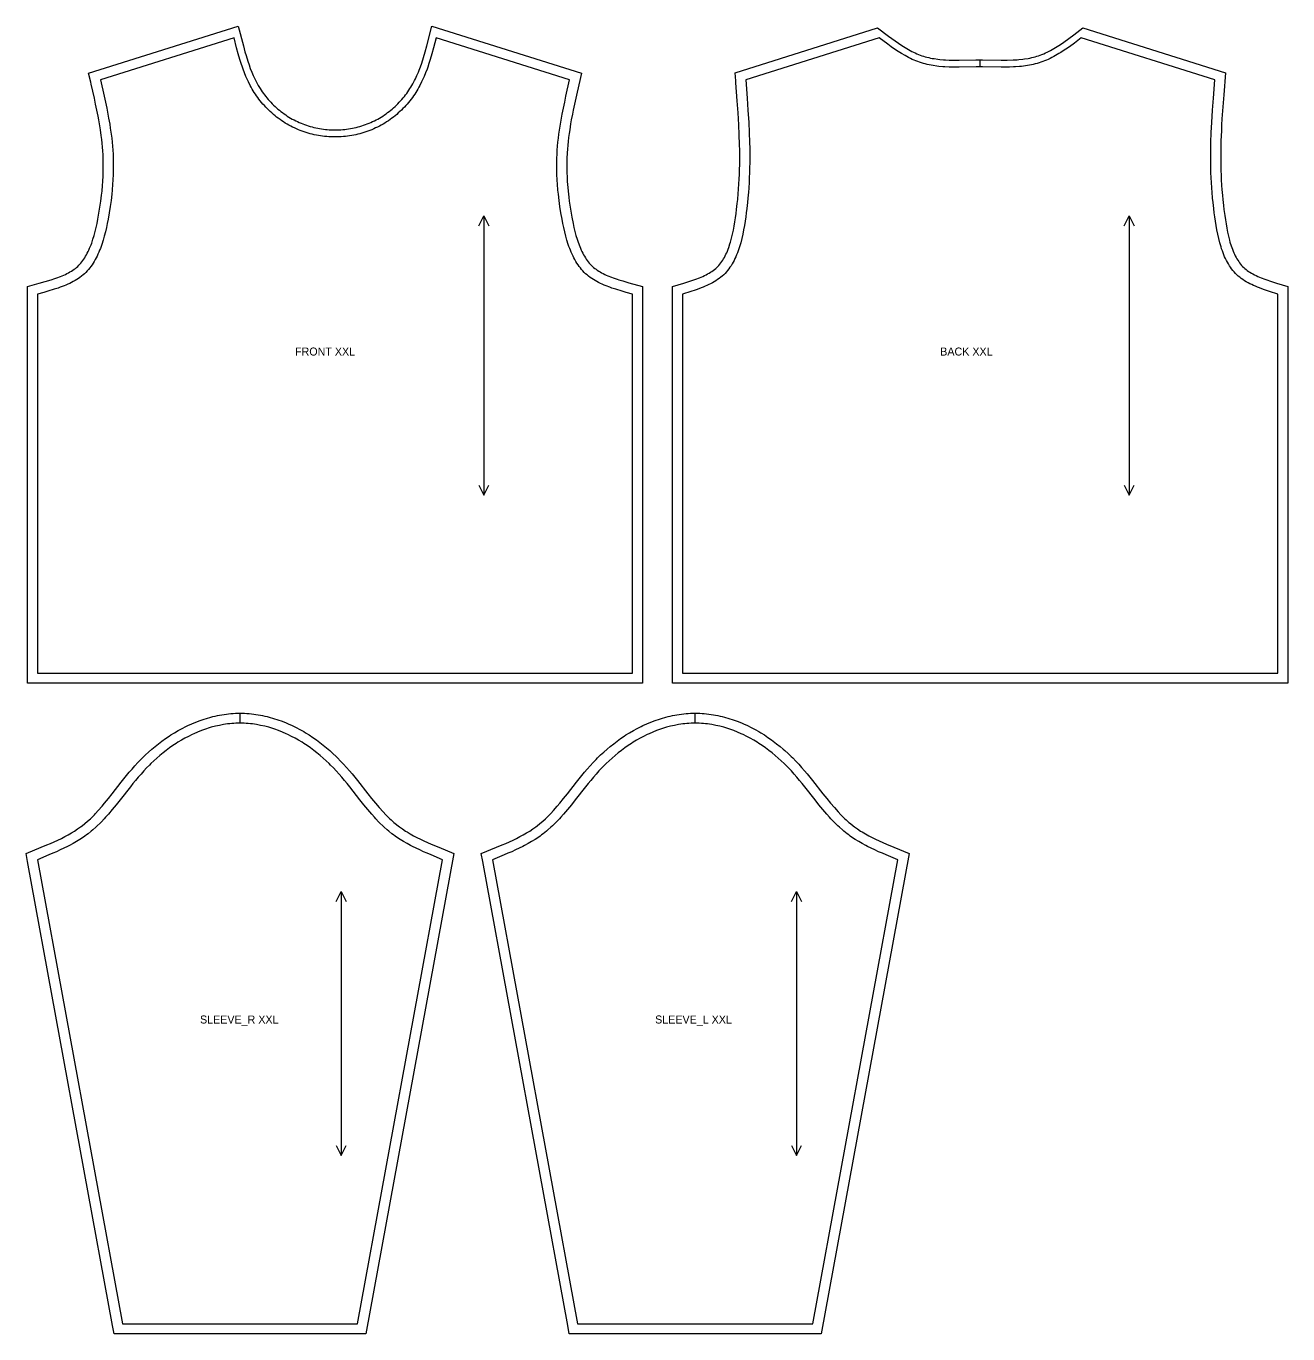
# Model space of a CAD drawing. Extents: x 24 to 1285, y 28 to 2022.
# Drawn here: x 24 to 1285, y 715 to 2022 of the extents above; entities that cross this region are included whole.
import ezdxf

# ---------------------------------------------------------------- set-up
doc = ezdxf.new("R2010")
doc.units = 0
for name, color, linetype in [('CUT', 7, 'CONTINUOUS'), ('GRAIN', 3, 'CONTINUOUS'), ('NOTCH', 1, 'CONTINUOUS'), ('SEW', 5, 'CONTINUOUS'), ('TEXT', 2, 'CONTINUOUS')]:
    doc.layers.add(name, color=color, linetype=linetype)

msp = doc.modelspace()

# ---------------------------------------------------------------- linework, layer by layer
at = {"layer": 'CUT'}
for points in [[(88.252, 1966.269), (86.192, 1975.268), (235.684, 2022.299), (240.834, 2002.461), (242.421, 1996.682), (243.522, 1992.88), (245.264, 1987.267), (246.498, 1983.592), (247.802, 1979.977), (249.186, 1976.427), (250.658, 1972.947), (252.227, 1969.54), (253.902, 1966.212), (255.693, 1962.966), (257.607, 1959.806), (258.651, 1958.202), (259.732, 1956.619), (260.851, 1955.057), (262.006, 1953.515), (263.197, 1951.995), (264.424, 1950.498), (265.684, 1949.024), (266.978, 1947.576), (268.304, 1946.153), (269.663, 1944.757), (271.051, 1943.389), (272.47, 1942.049), (273.917, 1940.739), (275.393, 1939.46), (276.895, 1938.212), (278.424, 1936.997), (279.978, 1935.815), (281.556, 1934.667), (283.157, 1933.554), (284.781, 1932.477), (286.427, 1931.437), (288.093, 1930.435), (289.778, 1929.472), (291.483, 1928.548), (293.205, 1927.664), (294.95, 1926.818), (296.714, 1926.013), (298.495, 1925.248), (300.292, 1924.523), (302.106, 1923.839), (303.934, 1923.196), (305.776, 1922.593), (307.631, 1922.032), (309.498, 1921.511), (311.376, 1921.032), (313.264, 1920.594), (315.162, 1920.197), (317.068, 1919.842), (318.981, 1919.528), (320.901, 1919.256), (322.826, 1919.025), (324.755, 1918.836), (326.689, 1918.689), (328.624, 1918.584), (330.562, 1918.521), (332.5, 1918.5), (334.438, 1918.521), (336.376, 1918.584), (338.311, 1918.689), (340.245, 1918.836), (342.174, 1919.025), (344.099, 1919.256), (346.019, 1919.528), (347.932, 1919.842), (349.838, 1920.197), (351.736, 1920.594), (353.624, 1921.032), (355.502, 1921.511), (357.369, 1922.032), (359.224, 1922.593), (361.066, 1923.196), (362.894, 1923.839), (364.708, 1924.523), (366.505, 1925.248), (368.286, 1926.013), (370.05, 1926.818), (371.795, 1927.664), (373.517, 1928.548), (375.222, 1929.472), (376.907, 1930.435), (378.573, 1931.437), (380.219, 1932.477), (381.843, 1933.554), (383.444, 1934.667), (385.022, 1935.815), (386.576, 1936.997), (388.105, 1938.212), (389.607, 1939.46), (391.083, 1940.739), (392.53, 1942.049), (393.949, 1943.389), (395.337, 1944.757), (396.696, 1946.153), (398.022, 1947.576), (399.316, 1949.024), (400.576, 1950.498), (401.803, 1951.995), (402.994, 1953.515), (404.149, 1955.057), (405.268, 1956.619), (406.349, 1958.202), (407.393, 1959.806), (408.366, 1961.374), (410.217, 1964.579), (411.949, 1967.866), (412.773, 1969.54), (414.342, 1972.947), (415.814, 1976.427), (416.516, 1978.193), (417.859, 1981.776), (419.127, 1985.422), (420.91, 1990.996), (422.579, 1996.682), (424.166, 2002.461), (429.316, 2022.299), (578.808, 1975.268), (574.462, 1956.237), (571.831, 1944.282), (570.594, 1938.34), (569.808, 1934.392), (568.697, 1928.493), (568.008, 1924.574), (567.06, 1918.718), (566.492, 1914.829), (565.979, 1910.953), (565.526, 1907.09), (565.135, 1903.239), (564.812, 1899.42), (564.557, 1895.624), (564.296, 1889.925), (564.202, 1886.12), (564.179, 1880.398), (564.242, 1876.572), (564.45, 1870.81), (564.665, 1866.951), (565.099, 1861.131), (565.462, 1857.227), (566.116, 1851.332), (566.624, 1847.373), (567.491, 1841.387), (568.484, 1835.338), (569.22, 1831.242), (570.44, 1825.07), (571.337, 1821.001), (572.311, 1816.992), (573.371, 1813.06), (574.524, 1809.228), (575.137, 1807.355), (576.44, 1803.707), (577.132, 1801.938), (577.851, 1800.207), (578.597, 1798.519), (579.371, 1796.874), (580.173, 1795.275), (581.004, 1793.724), (581.864, 1792.223), (582.752, 1790.774), (583.669, 1789.378), (584.615, 1788.036), (585.59, 1786.75), (586.595, 1785.519), (587.63, 1784.346), (588.695, 1783.229), (589.795, 1782.167), (590.936, 1781.154), (592.131, 1780.176), (593.383, 1779.23), (594.691, 1778.315), (596.055, 1777.43), (597.475, 1776.573), (598.949, 1775.743), (600.477, 1774.941), (602.056, 1774.164), (603.685, 1773.411), (605.362, 1772.683), (608.851, 1771.293), (610.659, 1770.629), (614.388, 1769.355), (616.305, 1768.742), (620.231, 1767.555), (626.315, 1765.843), (640, 1762.183), (640, 1365.5), (25, 1365.5), (25, 1762.183), (36.614, 1765.283), (42.764, 1766.978), (48.695, 1768.742), (52.495, 1769.984), (54.341, 1770.629), (57.915, 1771.978), (59.638, 1772.683), (61.315, 1773.411), (62.944, 1774.164), (64.523, 1774.941), (66.051, 1775.743), (67.525, 1776.573), (68.945, 1777.43), (70.309, 1778.315), (71.617, 1779.23), (72.869, 1780.176), (74.064, 1781.154), (75.205, 1782.167), (76.305, 1783.229), (77.37, 1784.346), (78.405, 1785.519), (79.41, 1786.75), (80.385, 1788.036), (81.331, 1789.378), (82.248, 1790.774), (83.136, 1792.223), (83.996, 1793.724), (84.827, 1795.275), (85.629, 1796.874), (86.403, 1798.519), (87.149, 1800.207), (88.56, 1803.707), (89.224, 1805.514), (90.476, 1809.228), (91.629, 1813.06), (92.689, 1816.992), (93.663, 1821.001), (94.56, 1825.07), (95.389, 1829.179), (96.516, 1835.338), (97.509, 1841.387), (98.376, 1847.373), (99.116, 1853.303), (99.538, 1857.227), (100.06, 1863.075), (100.335, 1866.951), (100.634, 1872.734), (100.758, 1876.572), (100.821, 1880.398), (100.821, 1884.215), (100.704, 1889.925), (100.546, 1893.725), (100.323, 1897.522), (100.036, 1901.318), (99.678, 1905.163), (99.255, 1909.02), (98.771, 1912.89), (97.94, 1918.718), (97.32, 1922.619), (96.303, 1928.493), (95.572, 1932.423), (94.406, 1938.34), (93.169, 1944.282), (91.875, 1950.247), (88.712, 1964.257)], [(733.032, 1967.704), (732.398, 1975.648), (874.866, 2020.469), (885.752, 2012.328), (889.1, 2009.866), (892.437, 2007.47), (895.766, 2005.158), (899.091, 2002.947), (902.416, 2000.857), (904.079, 1999.862), (907.41, 1997.982), (909.078, 1997.102), (910.748, 1996.264), (912.421, 1995.47), (914.097, 1994.722), (915.777, 1994.021), (917.462, 1993.369), (919.154, 1992.767), (920.836, 1992.222), (922.54, 1991.72), (924.265, 1991.26), (926.012, 1990.841), (927.78, 1990.462), (929.569, 1990.119), (931.379, 1989.812), (935.06, 1989.3), (936.93, 1989.091), (940.726, 1988.758), (942.651, 1988.63), (946.552, 1988.445), (950.517, 1988.34), (956.573, 1988.298), (973.241, 1988.48), (979.633, 1988.495), (998.427, 1988.298), (1004.483, 1988.34), (1010.407, 1988.527), (1014.274, 1988.758), (1016.181, 1988.91), (1019.94, 1989.3), (1021.79, 1989.54), (1025.431, 1990.119), (1027.22, 1990.462), (1028.988, 1990.841), (1030.735, 1991.26), (1032.46, 1991.72), (1034.164, 1992.222), (1035.846, 1992.767), (1037.538, 1993.369), (1039.223, 1994.021), (1040.903, 1994.722), (1042.579, 1995.47), (1044.252, 1996.264), (1047.59, 1997.982), (1050.921, 1999.862), (1052.584, 2000.857), (1055.909, 2002.947), (1057.571, 2004.039), (1060.898, 2006.302), (1065.9, 2009.866), (1070.928, 2013.578), (1080.134, 2020.469), (1222.602, 1975.648), (1220.853, 1953.575), (1219.957, 1941.524), (1219.167, 1929.544), (1218.827, 1923.585), (1218.53, 1917.65), (1218.149, 1907.817), (1217.998, 1901.955), (1217.932, 1898.05), (1217.891, 1892.208), (1217.902, 1888.321), (1217.98, 1882.495), (1218.074, 1878.609), (1218.28, 1872.772), (1218.463, 1868.871), (1218.807, 1862.998), (1219.085, 1859.064), (1219.576, 1853.128), (1219.955, 1849.144), (1220.603, 1843.119), (1221.089, 1839.067), (1221.903, 1832.929), (1222.515, 1828.731), (1223.183, 1824.549), (1223.918, 1820.404), (1224.73, 1816.316), (1225.629, 1812.308), (1226.626, 1808.4), (1227.163, 1806.49), (1228.319, 1802.773), (1228.94, 1800.971), (1229.591, 1799.211), (1230.271, 1797.494), (1230.982, 1795.823), (1231.723, 1794.201), (1232.495, 1792.63), (1233.299, 1791.111), (1234.133, 1789.647), (1235, 1788.239), (1235.898, 1786.889), (1236.828, 1785.597), (1237.79, 1784.363), (1238.785, 1783.189), (1239.814, 1782.074), (1240.882, 1781.016), (1241.998, 1780.004), (1243.175, 1779.025), (1244.417, 1778.077), (1245.723, 1777.156), (1247.093, 1776.262), (1248.525, 1775.395), (1250.018, 1774.553), (1251.57, 1773.736), (1253.178, 1772.942), (1254.841, 1772.17), (1258.317, 1770.689), (1261.977, 1769.281), (1263.867, 1768.599), (1267.753, 1767.273), (1273.803, 1765.338), (1285, 1761.88), (1285, 1365.5), (670, 1365.5), (670, 1761.88), (681.197, 1765.338), (687.247, 1767.273), (691.133, 1768.599), (693.023, 1769.281), (696.683, 1770.689), (700.159, 1772.17), (701.822, 1772.942), (703.43, 1773.736), (704.982, 1774.553), (706.475, 1775.395), (707.907, 1776.262), (709.277, 1777.156), (710.583, 1778.077), (711.825, 1779.025), (713.002, 1780.004), (714.118, 1781.016), (715.186, 1782.074), (716.215, 1783.189), (717.21, 1784.363), (718.172, 1785.597), (719.102, 1786.889), (720, 1788.239), (720.867, 1789.647), (721.701, 1791.111), (722.505, 1792.63), (723.277, 1794.201), (724.018, 1795.823), (724.729, 1797.494), (725.409, 1799.211), (726.06, 1800.971), (727.273, 1804.613), (727.837, 1806.49), (728.885, 1810.34), (729.832, 1814.301), (730.687, 1818.352), (731.459, 1822.471), (732.158, 1826.637), (732.797, 1830.829), (733.38, 1834.983), (733.911, 1839.067), (734.624, 1845.134), (735.045, 1849.144), (735.598, 1855.112), (735.915, 1859.064), (736.317, 1864.959), (736.537, 1868.871), (736.797, 1874.72), (736.926, 1878.609), (737.054, 1884.437), (737.098, 1888.321), (737.103, 1894.154), (737.068, 1898.05), (736.959, 1903.906), (736.64, 1913.708), (736.173, 1923.585), (735.454, 1935.524), (734.605, 1947.542), (733.193, 1965.682)], [(25.164, 1187.198), (23.7, 1195.188), (38.856, 1201.39), (44.487, 1203.754), (48.181, 1205.352), (51.82, 1206.977), (55.396, 1208.636), (58.902, 1210.337), (62.331, 1212.087), (65.677, 1213.891), (68.933, 1215.758), (72.093, 1217.693), (75.153, 1219.703), (78.106, 1221.794), (79.542, 1222.872), (82.376, 1225.132), (85.148, 1227.513), (87.866, 1230.012), (89.208, 1231.303), (91.859, 1233.966), (93.17, 1235.336), (95.767, 1238.146), (99.614, 1242.527), (102.155, 1245.545), (105.948, 1250.197), (109.74, 1254.973), (118.727, 1266.428), (124.054, 1273.052), (126.798, 1276.355), (129.607, 1279.638), (132.491, 1282.893), (135.427, 1286.077), (138.409, 1289.172), (139.926, 1290.696), (143.012, 1293.693), (146.166, 1296.62), (149.389, 1299.473), (152.68, 1302.248), (156.039, 1304.943), (159.466, 1307.553), (162.96, 1310.075), (166.522, 1312.504), (168.328, 1313.683), (171.99, 1315.967), (175.718, 1318.149), (179.512, 1320.225), (183.371, 1322.192), (185.325, 1323.132), (189.282, 1324.927), (193.304, 1326.602), (197.5, 1328.193), (201.76, 1329.647), (203.912, 1330.321), (208.258, 1331.557), (210.45, 1332.117), (212.654, 1332.638), (214.869, 1333.119), (217.095, 1333.558), (219.331, 1333.956), (221.576, 1334.31), (223.83, 1334.62), (226.093, 1334.884), (228.362, 1335.103), (230.639, 1335.275), (232.921, 1335.4), (235.209, 1335.475), (237.5, 1335.5), (239.791, 1335.475), (242.079, 1335.4), (244.361, 1335.275), (246.638, 1335.103), (248.907, 1334.884), (251.17, 1334.62), (253.424, 1334.31), (255.669, 1333.956), (257.905, 1333.558), (260.131, 1333.119), (262.346, 1332.638), (264.55, 1332.117), (266.742, 1331.557), (271.088, 1330.321), (275.378, 1328.938), (279.608, 1327.414), (283.716, 1325.779), (285.718, 1324.927), (289.675, 1323.132), (293.566, 1321.222), (297.393, 1319.201), (301.154, 1317.071), (303.01, 1315.967), (306.672, 1313.683), (310.267, 1311.301), (313.796, 1308.825), (317.256, 1306.259), (318.961, 1304.943), (322.32, 1302.248), (325.611, 1299.473), (327.231, 1298.056), (330.42, 1295.165), (333.54, 1292.203), (335.074, 1290.696), (338.09, 1287.632), (341.038, 1284.505), (343.961, 1281.27), (346.806, 1277.999), (349.581, 1274.705), (352.296, 1271.397), (354.958, 1268.083), (365.26, 1254.973), (369.052, 1250.197), (372.845, 1245.545), (376.663, 1241.046), (380.528, 1236.729), (383.141, 1233.966), (384.462, 1232.622), (387.134, 1230.012), (388.487, 1228.748), (391.231, 1226.308), (392.624, 1225.132), (395.458, 1222.872), (396.894, 1221.794), (399.847, 1219.703), (402.907, 1217.693), (404.474, 1216.717), (407.684, 1214.817), (410.985, 1212.982), (414.374, 1211.205), (417.842, 1209.481), (421.384, 1207.802), (424.992, 1206.161), (428.659, 1204.55), (436.144, 1201.39), (451.3, 1195.188), (363.335, 715), (111.665, 715), (110.164, 723.198)], [(480.164, 1187.198), (478.7, 1195.188), (493.856, 1201.39), (499.487, 1203.754), (503.181, 1205.352), (506.82, 1206.977), (510.396, 1208.636), (513.902, 1210.337), (517.331, 1212.087), (520.677, 1213.891), (523.933, 1215.758), (527.093, 1217.693), (530.153, 1219.703), (533.106, 1221.794), (534.542, 1222.872), (537.376, 1225.132), (540.148, 1227.513), (542.866, 1230.012), (544.208, 1231.303), (546.859, 1233.966), (548.17, 1235.336), (550.767, 1238.146), (554.614, 1242.527), (557.155, 1245.545), (560.948, 1250.197), (564.74, 1254.973), (573.727, 1266.428), (579.054, 1273.052), (581.798, 1276.355), (584.607, 1279.638), (587.491, 1282.893), (590.427, 1286.077), (593.409, 1289.172), (594.926, 1290.696), (598.012, 1293.693), (601.166, 1296.62), (604.389, 1299.473), (607.68, 1302.248), (611.039, 1304.943), (614.466, 1307.553), (617.96, 1310.075), (621.522, 1312.504), (623.328, 1313.683), (626.99, 1315.967), (630.718, 1318.149), (634.512, 1320.225), (638.371, 1322.192), (640.325, 1323.132), (644.282, 1324.927), (648.304, 1326.602), (652.5, 1328.193), (656.76, 1329.647), (658.912, 1330.321), (663.258, 1331.557), (665.45, 1332.117), (667.654, 1332.638), (669.869, 1333.119), (672.095, 1333.558), (674.331, 1333.956), (676.576, 1334.31), (678.83, 1334.62), (681.093, 1334.884), (683.362, 1335.103), (685.639, 1335.275), (687.921, 1335.4), (690.209, 1335.475), (692.5, 1335.5), (694.791, 1335.475), (697.079, 1335.4), (699.361, 1335.275), (701.638, 1335.103), (703.907, 1334.884), (706.17, 1334.62), (708.424, 1334.31), (710.669, 1333.956), (712.905, 1333.558), (715.131, 1333.119), (717.346, 1332.638), (719.55, 1332.117), (721.742, 1331.557), (726.088, 1330.321), (730.378, 1328.938), (734.608, 1327.414), (738.716, 1325.779), (740.718, 1324.927), (744.675, 1323.132), (748.566, 1321.222), (752.393, 1319.201), (756.154, 1317.071), (758.01, 1315.967), (761.672, 1313.683), (765.267, 1311.301), (768.796, 1308.825), (772.256, 1306.259), (773.961, 1304.943), (777.32, 1302.248), (780.611, 1299.473), (782.231, 1298.056), (785.42, 1295.165), (788.54, 1292.203), (790.074, 1290.696), (793.09, 1287.632), (796.038, 1284.505), (798.961, 1281.27), (801.806, 1277.999), (804.581, 1274.705), (807.296, 1271.397), (809.958, 1268.083), (820.26, 1254.973), (824.052, 1250.197), (827.845, 1245.545), (831.663, 1241.046), (835.528, 1236.729), (838.141, 1233.966), (839.462, 1232.622), (842.134, 1230.012), (843.487, 1228.748), (846.231, 1226.308), (847.624, 1225.132), (850.458, 1222.872), (851.894, 1221.794), (854.847, 1219.703), (857.907, 1217.693), (859.474, 1216.717), (862.684, 1214.817), (865.985, 1212.982), (869.374, 1211.205), (872.842, 1209.481), (876.384, 1207.802), (879.992, 1206.161), (883.659, 1204.55), (891.144, 1201.39), (906.3, 1195.188), (818.335, 715), (566.665, 715), (565.164, 723.198)]]:
    msp.add_lwpolyline(points, close=True, dxfattribs=at)
at = {"layer": 'GRAIN'}
for points in [[(476.25, 1822.7), (481.25, 1832.7), (486.25, 1822.7)], [(481.25, 1832.7), (481.25, 1553.3)], [(1121.25, 1822.7), (1126.25, 1832.7), (1131.25, 1822.7)], [(1126.25, 1832.7), (1126.25, 1553.3)], [(476.25, 1563.3), (481.25, 1553.3), (486.25, 1563.3)], [(1121.25, 1563.3), (1126.25, 1553.3), (1131.25, 1563.3)], [(333.75, 1147.36), (338.75, 1157.36), (343.75, 1147.36)], [(338.75, 1157.36), (338.75, 893.14)], [(788.75, 1147.36), (793.75, 1157.36), (798.75, 1147.36)], [(793.75, 1157.36), (793.75, 893.14)], [(333.75, 903.14), (338.75, 893.14), (343.75, 903.14)], [(788.75, 903.14), (793.75, 893.14), (798.75, 903.14)]]:
    msp.add_lwpolyline(points, dxfattribs=at)
at = {"layer": 'NOTCH'}
for points in [[(977.5, 1981.5), (977.5, 1988.5)], [(237.5, 1325.5), (237.5, 1335.5)], [(692.5, 1325.5), (692.5, 1335.5)]]:
    msp.add_lwpolyline(points, dxfattribs=at)
at = {"layer": 'SEW'}
for points in [[(98, 1968.5), (101.64, 1952.4), (102.95, 1946.364), (104.206, 1940.329), (105.395, 1934.296), (106.143, 1930.275), (107.187, 1924.245), (107.825, 1920.226), (108.685, 1914.201), (109.187, 1910.186), (109.627, 1906.172), (110, 1902.16), (110.301, 1898.192), (110.533, 1894.225), (110.698, 1890.256), (110.796, 1886.284), (110.829, 1882.307), (110.796, 1878.323), (110.699, 1874.332), (110.434, 1868.327), (110.18, 1864.309), (109.684, 1858.256), (109.277, 1854.2), (108.556, 1848.084), (107.704, 1841.923), (106.724, 1835.712), (105.611, 1829.412), (104.785, 1825.144), (103.886, 1820.876), (102.903, 1816.626), (101.825, 1812.411), (100.641, 1808.25), (99.339, 1804.161), (98.641, 1802.148), (97.909, 1800.161), (97.143, 1798.2), (96.341, 1796.268), (95.501, 1794.368), (94.622, 1792.501), (93.703, 1790.671), (92.743, 1788.878), (91.739, 1787.126), (90.692, 1785.416), (89.598, 1783.751), (88.457, 1782.134), (87.268, 1780.565), (86.029, 1779.048), (84.739, 1777.585), (83.397, 1776.179), (82, 1774.83), (80.552, 1773.544), (79.051, 1772.316), (77.499, 1771.143), (75.899, 1770.023), (74.252, 1768.954), (72.562, 1767.934), (70.829, 1766.959), (69.057, 1766.027), (67.248, 1765.137), (65.403, 1764.285), (63.525, 1763.47), (61.617, 1762.688), (57.716, 1761.216), (55.728, 1760.521), (51.688, 1759.201), (45.501, 1757.36), (41.319, 1756.196), (35, 1754.5), (35, 1375.5), (630, 1375.5), (630, 1754.5), (623.681, 1756.196), (619.499, 1757.36), (613.312, 1759.201), (609.272, 1760.521), (607.284, 1761.216), (603.383, 1762.688), (601.475, 1763.47), (599.597, 1764.285), (597.752, 1765.137), (595.943, 1766.027), (594.171, 1766.959), (592.438, 1767.934), (590.748, 1768.954), (589.101, 1770.023), (587.501, 1771.143), (585.949, 1772.316), (584.448, 1773.544), (583, 1774.83), (581.603, 1776.179), (580.261, 1777.585), (578.971, 1779.048), (577.732, 1780.565), (576.543, 1782.134), (575.402, 1783.751), (574.308, 1785.416), (573.261, 1787.126), (572.257, 1788.878), (571.297, 1790.671), (570.378, 1792.501), (569.499, 1794.368), (568.659, 1796.268), (567.857, 1798.2), (567.091, 1800.161), (566.359, 1802.148), (565.661, 1804.161), (564.359, 1808.25), (563.175, 1812.411), (562.097, 1816.626), (561.114, 1820.876), (560.215, 1825.144), (559.389, 1829.412), (558.276, 1835.712), (557.296, 1841.923), (556.444, 1848.084), (555.723, 1854.2), (555.316, 1858.256), (554.82, 1864.309), (554.566, 1868.327), (554.301, 1874.332), (554.204, 1878.323), (554.171, 1882.307), (554.204, 1886.284), (554.302, 1890.256), (554.467, 1894.225), (554.699, 1898.192), (555, 1902.16), (555.373, 1906.172), (555.813, 1910.186), (556.315, 1914.201), (557.175, 1920.226), (557.813, 1924.245), (558.857, 1930.275), (559.605, 1934.296), (560.794, 1940.329), (562.05, 1946.364), (563.36, 1952.4), (567, 1968.5), (433.5, 2010.5), (430.928, 2000.651), (429.314, 1994.776), (427.605, 1988.951), (426.394, 1985.104), (425.113, 1981.291), (424.443, 1979.4), (423.038, 1975.651), (421.537, 1971.951), (420.747, 1970.121), (419.08, 1966.504), (417.291, 1962.95), (416.347, 1961.198), (415.368, 1959.463), (414.353, 1957.747), (413.3, 1956.05), (412.172, 1954.318), (411.004, 1952.608), (409.797, 1950.92), (408.55, 1949.257), (407.265, 1947.618), (405.944, 1946.004), (404.586, 1944.417), (403.192, 1942.857), (401.764, 1941.326), (400.303, 1939.823), (398.808, 1938.351), (397.282, 1936.909), (395.725, 1935.5), (394.137, 1934.123), (392.52, 1932.78), (390.874, 1931.471), (389.201, 1930.198), (387.5, 1928.962), (385.774, 1927.762), (384.023, 1926.601), (382.247, 1925.479), (380.448, 1924.397), (378.627, 1923.356), (376.784, 1922.357), (374.92, 1921.4), (373.031, 1920.484), (371.122, 1919.613), (369.196, 1918.785), (367.252, 1918.002), (365.292, 1917.262), (363.316, 1916.567), (361.326, 1915.916), (359.323, 1915.31), (357.308, 1914.748), (355.281, 1914.231), (353.243, 1913.758), (351.196, 1913.33), (349.141, 1912.947), (347.077, 1912.608), (345.007, 1912.315), (342.931, 1912.066), (340.851, 1911.862), (338.766, 1911.704), (336.679, 1911.591), (334.59, 1911.523), (332.5, 1911.5), (330.41, 1911.523), (328.321, 1911.591), (326.234, 1911.704), (324.149, 1911.862), (322.069, 1912.066), (319.993, 1912.315), (317.923, 1912.608), (315.859, 1912.947), (313.804, 1913.33), (311.757, 1913.758), (309.719, 1914.231), (307.692, 1914.748), (305.677, 1915.31), (303.674, 1915.916), (301.684, 1916.567), (299.708, 1917.262), (297.748, 1918.002), (295.804, 1918.785), (293.878, 1919.613), (291.969, 1920.484), (290.08, 1921.4), (288.216, 1922.357), (286.373, 1923.356), (284.552, 1924.397), (282.753, 1925.479), (280.977, 1926.601), (279.226, 1927.762), (277.5, 1928.962), (275.799, 1930.198), (274.126, 1931.471), (272.48, 1932.78), (270.863, 1934.123), (269.275, 1935.5), (267.718, 1936.909), (266.192, 1938.351), (264.697, 1939.823), (263.236, 1941.326), (261.808, 1942.857), (260.414, 1944.417), (259.056, 1946.004), (257.735, 1947.618), (256.45, 1949.257), (255.203, 1950.92), (253.996, 1952.608), (252.828, 1954.318), (251.7, 1956.05), (250.647, 1957.747), (249.632, 1959.463), (248.653, 1961.198), (247.709, 1962.95), (245.92, 1966.504), (244.253, 1970.121), (243.463, 1971.951), (241.962, 1975.651), (240.557, 1979.4), (239.887, 1981.291), (238.606, 1985.104), (237.395, 1988.951), (235.686, 1994.776), (234.072, 2000.651), (231.5, 2010.5)], [(743, 1968.5), (744.426, 1950.304), (745.297, 1938.198), (746.049, 1926.129), (746.549, 1916.11), (746.904, 1906.135), (747.037, 1900.169), (747.089, 1896.192), (747.108, 1890.235), (747.08, 1886.267), (746.975, 1880.311), (746.861, 1876.334), (746.622, 1870.355), (746.416, 1866.355), (746.034, 1860.329), (745.73, 1856.29), (745.195, 1850.192), (744.785, 1846.098), (744.088, 1839.905), (743.567, 1835.739), (743, 1831.54), (742.371, 1827.225), (741.679, 1822.893), (740.911, 1818.562), (740.055, 1814.252), (739.097, 1809.982), (738.023, 1805.772), (737.439, 1803.696), (736.821, 1801.642), (736.168, 1799.612), (735.477, 1797.609), (734.748, 1795.636), (733.979, 1793.695), (733.168, 1791.787), (732.313, 1789.917), (731.413, 1788.085), (730.465, 1786.295), (729.47, 1784.549), (728.424, 1782.85), (727.326, 1781.199), (726.174, 1779.599), (724.967, 1778.053), (723.704, 1776.563), (722.382, 1775.131), (721, 1773.76), (719.558, 1772.453), (718.058, 1771.206), (716.501, 1770.016), (714.891, 1768.881), (713.23, 1767.797), (711.522, 1766.762), (709.77, 1765.774), (707.975, 1764.828), (706.14, 1763.922), (704.27, 1763.054), (702.365, 1762.22), (700.43, 1761.418), (698.467, 1760.644), (694.468, 1759.172), (692.438, 1758.467), (688.329, 1757.106), (680, 1754.5), (680, 1375.5), (1275, 1375.5), (1275, 1754.5), (1266.671, 1757.106), (1262.562, 1758.467), (1260.532, 1759.172), (1256.533, 1760.644), (1254.57, 1761.418), (1252.635, 1762.22), (1250.73, 1763.054), (1248.86, 1763.922), (1247.025, 1764.828), (1245.23, 1765.774), (1243.478, 1766.762), (1241.77, 1767.797), (1240.109, 1768.881), (1238.499, 1770.016), (1236.942, 1771.206), (1235.442, 1772.453), (1234, 1773.76), (1232.618, 1775.131), (1231.296, 1776.563), (1230.033, 1778.053), (1228.826, 1779.599), (1227.674, 1781.199), (1226.576, 1782.85), (1225.53, 1784.549), (1224.535, 1786.295), (1223.587, 1788.085), (1222.687, 1789.917), (1221.832, 1791.787), (1221.021, 1793.695), (1220.252, 1795.636), (1219.523, 1797.609), (1218.832, 1799.612), (1218.179, 1801.642), (1217.561, 1803.696), (1216.977, 1805.772), (1215.903, 1809.982), (1214.945, 1814.252), (1214.089, 1818.562), (1213.321, 1822.893), (1212.629, 1827.225), (1212, 1831.54), (1211.433, 1835.739), (1210.912, 1839.905), (1210.215, 1846.098), (1209.805, 1850.192), (1209.27, 1856.29), (1208.966, 1860.329), (1208.584, 1866.355), (1208.378, 1870.355), (1208.139, 1876.334), (1208.025, 1880.311), (1207.92, 1886.267), (1207.892, 1890.235), (1207.911, 1896.192), (1207.963, 1900.169), (1208.096, 1906.135), (1208.451, 1916.11), (1208.951, 1926.129), (1209.703, 1938.198), (1210.574, 1950.304), (1212, 1968.5), (1078.5, 2010.5), (1071.719, 2005.45), (1066.605, 2001.755), (1063.172, 1999.37), (1061.446, 1998.209), (1057.973, 1995.96), (1056.223, 1994.877), (1052.696, 1992.806), (1050.916, 1991.823), (1049.126, 1990.878), (1047.323, 1989.974), (1045.507, 1989.112), (1043.677, 1988.295), (1041.833, 1987.526), (1039.975, 1986.807), (1038.1, 1986.14), (1036.233, 1985.534), (1034.35, 1984.98), (1032.452, 1984.474), (1030.539, 1984.016), (1028.613, 1983.602), (1026.673, 1983.23), (1022.756, 1982.607), (1018.792, 1982.128), (1016.793, 1981.937), (1012.766, 1981.643), (1010.739, 1981.535), (1006.659, 1981.386), (1002.549, 1981.313), (998.413, 1981.298), (979.6, 1981.495), (973.3, 1981.48), (956.587, 1981.298), (950.393, 1981.341), (946.297, 1981.45), (942.234, 1981.643), (940.216, 1981.776), (936.208, 1982.128), (934.221, 1982.35), (930.279, 1982.899), (928.327, 1983.23), (926.387, 1983.602), (924.461, 1984.016), (922.548, 1984.474), (920.65, 1984.98), (918.767, 1985.534), (916.9, 1986.14), (915.025, 1986.807), (913.167, 1987.526), (911.323, 1988.295), (909.493, 1989.112), (907.677, 1989.974), (905.874, 1990.878), (904.084, 1991.823), (902.304, 1992.806), (898.777, 1994.877), (895.287, 1997.071), (891.828, 1999.37), (888.395, 2001.755), (884.982, 2004.206), (876.5, 2010.5)], [(35, 1189), (120, 725), (355, 725), (440, 1189), (428.492, 1193.749), (424.689, 1195.372), (420.914, 1197.03), (417.174, 1198.731), (413.477, 1200.484), (409.829, 1202.298), (408.026, 1203.23), (404.466, 1205.151), (400.972, 1207.153), (397.553, 1209.247), (395.873, 1210.331), (392.578, 1212.577), (390.965, 1213.741), (389.375, 1214.935), (386.245, 1217.431), (384.715, 1218.722), (381.72, 1221.386), (380.253, 1222.756), (377.375, 1225.566), (375.963, 1227.005), (373.184, 1229.942), (371.816, 1231.439), (369.118, 1234.482), (365.151, 1239.157), (361.255, 1243.935), (357.403, 1248.787), (347.138, 1261.85), (344.53, 1265.096), (341.889, 1268.315), (339.207, 1271.499), (336.476, 1274.639), (333.688, 1277.725), (330.888, 1280.695), (328.026, 1283.602), (326.572, 1285.03), (323.618, 1287.835), (320.603, 1290.568), (317.527, 1293.226), (314.392, 1295.806), (311.197, 1298.303), (307.944, 1300.716), (304.632, 1303.04), (301.263, 1305.272), (299.557, 1306.352), (296.103, 1308.44), (292.593, 1310.428), (289.026, 1312.312), (285.405, 1314.09), (283.574, 1314.937), (279.872, 1316.548), (276.062, 1318.063), (272.147, 1319.474), (268.183, 1320.752), (266.186, 1321.339), (262.161, 1322.407), (258.103, 1323.327), (254.016, 1324.093), (251.964, 1324.417), (249.907, 1324.7), (247.845, 1324.941), (245.781, 1325.14), (243.713, 1325.297), (241.643, 1325.409), (239.572, 1325.477), (237.5, 1325.5), (235.428, 1325.477), (233.357, 1325.409), (231.287, 1325.297), (229.219, 1325.14), (227.155, 1324.941), (225.093, 1324.7), (223.036, 1324.417), (220.984, 1324.093), (216.897, 1323.327), (212.839, 1322.407), (208.814, 1321.339), (206.817, 1320.752), (202.853, 1319.474), (198.938, 1318.063), (195.128, 1316.548), (191.426, 1314.937), (189.595, 1314.09), (185.974, 1312.312), (182.407, 1310.428), (178.897, 1308.44), (175.443, 1306.352), (173.737, 1305.272), (170.368, 1303.04), (167.056, 1300.716), (163.803, 1298.303), (160.608, 1295.806), (157.473, 1293.226), (154.397, 1290.568), (151.382, 1287.835), (148.428, 1285.03), (146.974, 1283.602), (144.112, 1280.695), (141.312, 1277.725), (138.524, 1274.639), (135.793, 1271.499), (133.111, 1268.315), (130.47, 1265.096), (127.862, 1261.85), (117.597, 1248.787), (113.745, 1243.935), (109.849, 1239.157), (105.882, 1234.482), (103.184, 1231.439), (101.816, 1229.942), (99.037, 1227.005), (97.625, 1225.566), (94.747, 1222.756), (93.28, 1221.386), (90.285, 1218.722), (88.755, 1217.431), (85.625, 1214.935), (84.035, 1213.741), (82.422, 1212.577), (79.127, 1210.331), (77.447, 1209.247), (74.028, 1207.153), (70.534, 1205.151), (66.974, 1203.23), (65.171, 1202.298), (61.523, 1200.484), (57.826, 1198.731), (54.086, 1197.03), (50.311, 1195.372), (46.508, 1193.749)], [(490, 1189), (575, 725), (810, 725), (895, 1189), (883.492, 1193.749), (879.689, 1195.372), (875.914, 1197.03), (872.174, 1198.731), (868.477, 1200.484), (864.829, 1202.298), (863.026, 1203.23), (859.466, 1205.151), (855.972, 1207.153), (852.553, 1209.247), (850.873, 1210.331), (847.578, 1212.577), (845.965, 1213.741), (844.375, 1214.935), (841.245, 1217.431), (839.715, 1218.722), (836.72, 1221.386), (835.253, 1222.756), (832.375, 1225.566), (830.963, 1227.005), (828.184, 1229.942), (826.816, 1231.439), (824.118, 1234.482), (820.151, 1239.157), (816.255, 1243.935), (812.403, 1248.787), (802.138, 1261.85), (799.53, 1265.096), (796.889, 1268.315), (794.207, 1271.499), (791.476, 1274.639), (788.688, 1277.725), (785.888, 1280.695), (783.026, 1283.602), (781.572, 1285.03), (778.618, 1287.835), (775.603, 1290.568), (772.527, 1293.226), (769.392, 1295.806), (766.197, 1298.303), (762.944, 1300.716), (759.632, 1303.04), (756.263, 1305.272), (754.557, 1306.352), (751.103, 1308.44), (747.593, 1310.428), (744.026, 1312.312), (740.405, 1314.09), (738.574, 1314.937), (734.872, 1316.548), (731.062, 1318.063), (727.147, 1319.474), (723.183, 1320.752), (721.186, 1321.339), (717.161, 1322.407), (713.103, 1323.327), (709.016, 1324.093), (706.964, 1324.417), (704.907, 1324.7), (702.845, 1324.941), (700.781, 1325.14), (698.713, 1325.297), (696.643, 1325.409), (694.572, 1325.477), (692.5, 1325.5), (690.428, 1325.477), (688.357, 1325.409), (686.287, 1325.297), (684.219, 1325.14), (682.155, 1324.941), (680.093, 1324.7), (678.036, 1324.417), (675.984, 1324.093), (671.897, 1323.327), (667.839, 1322.407), (663.814, 1321.339), (661.817, 1320.752), (657.853, 1319.474), (653.938, 1318.063), (650.128, 1316.548), (646.426, 1314.937), (644.595, 1314.09), (640.974, 1312.312), (637.407, 1310.428), (633.897, 1308.44), (630.443, 1306.352), (628.737, 1305.272), (625.368, 1303.04), (622.056, 1300.716), (618.803, 1298.303), (615.608, 1295.806), (612.473, 1293.226), (609.397, 1290.568), (606.382, 1287.835), (603.428, 1285.03), (601.974, 1283.602), (599.112, 1280.695), (596.312, 1277.725), (593.524, 1274.639), (590.793, 1271.499), (588.111, 1268.315), (585.47, 1265.096), (582.862, 1261.85), (572.597, 1248.787), (568.745, 1243.935), (564.849, 1239.157), (560.882, 1234.482), (558.184, 1231.439), (556.816, 1229.942), (554.037, 1227.005), (552.625, 1225.566), (549.747, 1222.756), (548.28, 1221.386), (545.285, 1218.722), (543.755, 1217.431), (540.625, 1214.935), (539.035, 1213.741), (537.422, 1212.577), (534.127, 1210.331), (532.447, 1209.247), (529.028, 1207.153), (525.534, 1205.151), (521.974, 1203.23), (520.171, 1202.298), (516.523, 1200.484), (512.826, 1198.731), (509.086, 1197.03), (505.311, 1195.372), (501.508, 1193.749)]]:
    msp.add_lwpolyline(points, close=True, dxfattribs=at)

# ---------------------------------------------------------------- texts
at = {"layer": 'TEXT'}
for s, p in [('FRONT XXL', (292.5, 1693)), ('BACK XXL', (937.5, 1693)), ('SLEEVE_R XXL', (197.5, 1025.25)), ('SLEEVE_L XXL', (652.5, 1025.25))]:
    msp.add_text(s, height=8, dxfattribs=at).set_placement(p)

doc.saveas('drawing.dxf')
